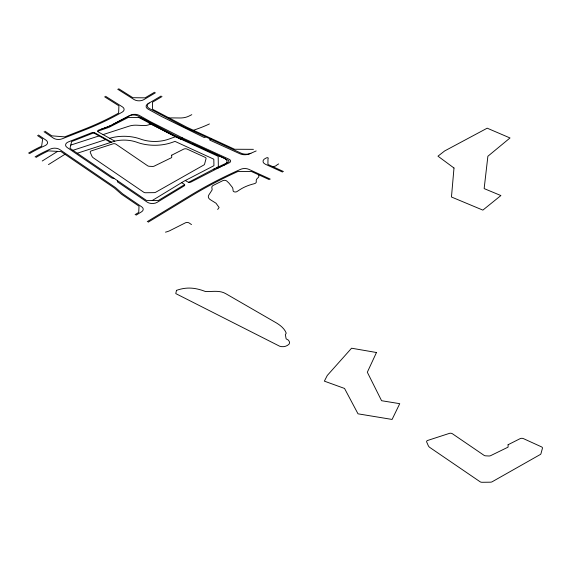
<?xml version="1.0" encoding="UTF-8"?>
<svg xmlns="http://www.w3.org/2000/svg" width="571" height="571" viewBox="0 0 571 571"><rect width="100%" height="100%" fill="white"/><g stroke="black" fill="none" stroke-linecap="round" stroke-linejoin="round"><path stroke-width="0.86" d="M217.672 209.471L219.114 207.487L215.995 203.212L210.428 199.75A7.93 4.575 0 0 1 208.808 195.039L211.848 190.336A4.404 2.541 0 0 0 212.112 189.222L211.855 187.488A4.404 2.541 0 0 1 213.368 185.339L222.776 180.679A2.641 1.527 0 0 1 226.744 181.028L228.479 182.649A13.212 7.63 0 0 1 229.249 183.477L232.097 187.038A8.808 5.082 0 0 1 232.882 188.794L233.132 190.807A2.198 1.27 0 0 0 234.617 191.92A2.198 1.27 0 0 0 236.972 191.563L240.227 189.458A39.635 22.883 0 0 1 254.166 183.741A3.526 2.034 0 0 0 256.286 181.578A8.808 5.082 0 0 1 257.956 177.802A4.404 2.541 0 0 0 258.827 176.139L258.699 174.812M210.992 138.482L209.907 139.324A1.335 0.771 0 0 0 210.021 140.209L240.198 153.899A7.93 4.575 0 0 0 249.641 153.82L256.179 150.937M42.24 161.001L57.6 151.386M48.471 164.598L64.958 154.284M154.527 92.252L145.105 97.834L132.872 97.712L118.661 88.712M155.462 92.787L143.699 99.725A6.602 3.811 0 0 1 134.242 99.654L117.726 89.247M161.072 96.028L148.017 103.701A6.602 3.811 0 0 0 148.089 109.132L161.536 116.505L203.761 137.318A0.785 0.45 0 0 0 204.718 137.361L206.452 136.412M162.007 96.57L152.471 102.209L152.607 109.297L186.967 127.276L234.617 149.259L253.417 149.338M278.655 163.913L276.914 164.976A4.746 2.741 0 0 1 272.595 166.575M152.257 200.507L184.09 181.15L213.932 165.683L213.818 159.209L174.997 141.387L172.128 142.415A33.025 19.071 0 0 1 138.025 142.657L136.048 141.965A24.218 13.982 0 0 0 114.778 141.137L77.263 153.228M135.113 214.625L138.724 212.426L139.031 206.195L121.63 194.318L114.271 187.923L60.976 151.565L48.449 150.887A126.826 73.224 0 0 0 36.023 157.418M136.048 215.16L141.415 211.898A6.602 3.811 0 0 0 141.665 206.809L122.686 193.862L115.328 187.466L59.698 149.509A6.602 3.811 0 0 0 50.698 148.924A128.147 73.987 0 0 0 35.088 156.875M147.261 221.634L190.229 195.51A432.44 249.67 0 0 1 240.684 169.294A6.602 3.811 0 0 1 248.799 169.33L270.261 179.108M148.196 222.176L191.185 196.039A431.119 248.906 0 0 1 237.807 171.55L251.554 171.557L269.319 179.651M184.611 184.611L158.174 200.599L146.419 200.407L70.019 148.289L71.618 141.551L94.329 132.615M188.63 182.306L214.518 168.716M117.512 180.686L117.455 181.749M191.799 114.664L188.88 116.127A13.212 7.63 0 0 1 179.993 117.983L172.228 117.904A13.212 7.63 0 0 0 168.852 118.118M112.187 124.813L128.875 116.056A6.602 3.811 0 0 1 138.125 116.056L174.512 135.184L228.521 160.351A2.448 1.413 0 0 1 228.186 162.257L213.897 169.037M217.337 168.352L218.886 167.61M104.693 127.975L111.002 125.384M109.518 126.091L129.995 115.413A6.602 3.811 0 0 1 139.288 115.406L150.43 121.694L182.228 137.768M216.43 167.788L218.358 166.868L218.172 156.333L174.162 136.012L138.717 117.455M220.449 166.868L190.992 182.035A2.198 1.27 0 0 1 187.888 182.021L185.404 180.572M219.756 167.196L221.898 166.19M221.227 166.504L224.046 165.19A7.93 4.575 0 0 0 224.01 158.024L191.835 143.357M222.797 165.768L229.128 162.885A3.961 2.291 0 0 0 229.157 159.28L182.235 137.775M267.485 157.46L265.601 158.295A6.602 3.811 0 0 0 265.522 164.32L282.488 172.049M268.427 158.01L267.999 158.196L267.913 164.434L283.43 171.507M114.079 178.345L112.244 178.195A3.526 2.034 0 0 1 111.652 177.874L67.121 147.489A6.602 3.811 0 0 1 68.449 141.872L91.924 132.658A2.198 1.27 0 0 1 94.715 132.786L111.602 142.179M72.967 150.301L105.685 139.595M107.755 126.876L106.913 127.183M106.07 127.49L105.228 127.79M175.568 136.697L168.645 139.174A26.423 15.253 0 0 1 140.523 139.074A30.827 17.794 0 0 0 109.703 138.296M193.326 130.338L197.759 128.746A110.089 63.559 0 0 0 209.421 123.943M104.8 127.94L102.944 128.596M104.379 128.09L103.529 128.389M103.108 128.539L101.402 129.125M102.252 128.832L102.68 128.682M101.774 128.996L98.826 130.002A2.198 1.27 0 0 0 98.376 132.001L114.778 141.137M97.741 131.237L108.947 127.347L128.282 117.448L140.23 117.455L149.067 122.344M70.783 145.084L99.061 135.905M103.066 134.606L129.125 126.155A13.212 7.63 0 0 1 136.783 125.206L143.371 125.549A8.808 5.082 0 0 0 150.466 124.028M189.194 142.272L180.807 138.425M149.067 123.222L180.807 139.303M93.644 132.893L110.803 142.443M181.685 182.706L184.112 184.155A2.198 1.27 0 0 1 184.14 185.918L157.125 202.348A6.602 3.811 0 0 1 147.289 202.184L117.911 182.142A3.512 2.027 0 0 1 117.455 181.749M105.556 96.278L122.308 106.798A6.602 3.811 0 0 1 122.187 112.13A260.255 150.259 0 0 1 84.772 129.945L62.139 138.817A6.602 3.811 0 0 1 53.389 138.125L44.074 131.773M104.621 96.813L118.911 105.835L118.618 113.079A258.934 149.495 0 0 1 84.03 129.317L64.751 136.869L51.775 135.841L45.009 131.23M38.45 135.02L46.023 140.18A6.602 3.811 0 0 1 44.981 145.684A136.076 78.562 0 0 0 29.485 153.642M37.515 135.563L42.661 139.074L41.626 146.226A137.397 79.326 0 0 0 28.55 153.099M191.499 224.581L189.165 222.99A2.641 1.527 0 0 0 185.489 222.783L170.857 230.149A16.737 9.664 0 0 1 165.483 232.154M149.181 103.03A6.602 3.811 0 0 0 149.217 108.447L185.29 127.461L241.176 153.221A7.93 4.575 0 0 0 250.905 153.264M171.707 155.184L171.693 157.389A0.749 0.435 0 0 1 171.428 157.717L154.298 166.082A2.641 1.527 0 0 1 152.371 166.439L149.416 166.297A2.641 1.527 0 0 1 147.618 165.761L116.034 144.22A2.641 1.527 0 0 0 113.351 143.728L91.003 150.987A2.641 1.527 0 0 0 90.289 152.457L91.924 156.176A7.93 4.575 0 0 0 93.551 158.003L143.685 192.206A2.641 1.527 0 0 0 145.576 192.748L154.006 192.641A2.641 1.527 0 0 0 155.797 192.206L203.797 165.019A2.641 1.527 0 0 0 204.561 164.17L206.031 158.724A2.641 1.527 0 0 0 205.06 157.296L187.052 149.081A2.641 1.527 0 0 0 183.712 149.117L171.707 155.184M508.097 444.73L508.083 446.936A0.749 0.435 0 0 1 507.819 447.264L490.696 455.629A2.641 1.527 0 0 1 488.769 455.986L485.807 455.844A2.641 1.527 0 0 1 484.008 455.308L452.425 433.76A2.641 1.527 0 0 0 449.748 433.268L427.401 440.534A2.641 1.527 0 0 0 426.68 442.004L428.314 445.723A7.93 4.575 0 0 0 429.949 447.55L480.083 481.753A2.641 1.527 0 0 0 481.974 482.288L490.396 482.188A2.641 1.527 0 0 0 492.188 481.753L540.187 454.566A2.641 1.527 0 0 0 540.951 453.709L542.429 448.271A2.641 1.527 0 0 0 541.451 446.836L523.45 438.628A2.641 1.527 0 0 0 520.102 438.664L508.097 444.73M453.995 168.017L451.461 197.002L482.866 210.114L500.888 195.553L484.144 188.594L487.877 156.261L510.017 137.961L487.199 128.182L444.638 150.958L437.971 156.176L453.995 168.017M176.496 290.361L175.768 293.594L279.669 346.226C282.93 347.325 286.806 346.547 289.19 343.999L289.576 342.621L289.233 341.387L288.341 340.08L286.135 338.86L285.357 334.62L286.235 333.157C284.558 328.668 280.561 325.477 276.592 323.043L225.866 293.737C219.557 289.989 212.326 291.802 205.489 291.538C195.682 287.763 187.052 286.635 176.496 290.361M376.467 352.514L367.324 372.235L381.578 400.714L399.729 403.676L392.099 419.442L358.01 413.825L344.534 388.444L324.364 381.142L327.283 375.461L351.572 348.21L376.467 352.514"/></g></svg>
